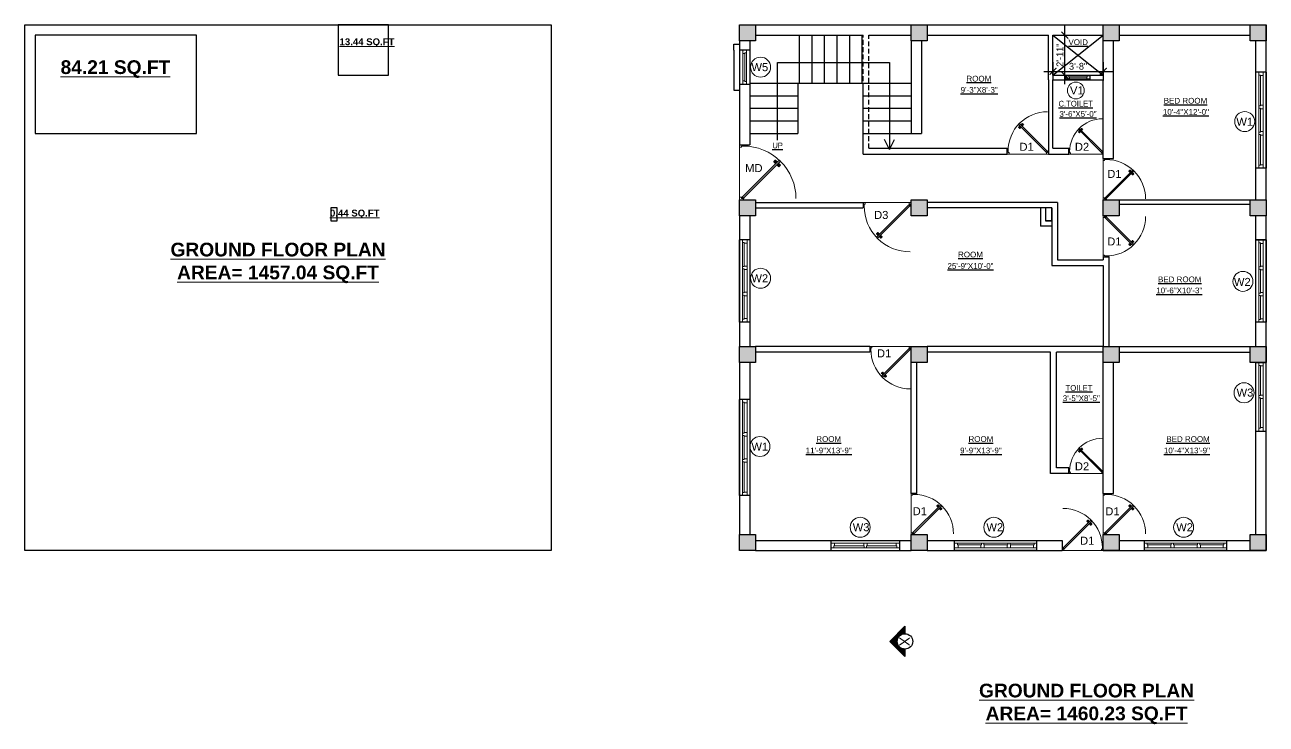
# Model space of a CAD drawing. Header units: inches. Extents: x 3672 to 10975, y -27382 to -746.
# Drawn here: x 7610 to 8696, y -23257 to -22646 of the extents above; entities that cross this region are included whole.
import ezdxf

# ---------------------------------------------------------------- set-up
doc = ezdxf.new("R2010")
doc.units = ezdxf.units.IN
doc.header["$LTSCALE"] = 17
doc.header["$MEASUREMENT"] = 0
doc.linetypes.add('21_FP_00$0$HIDDEN', pattern=[0.375, 0.25, -0.125])
for name, color, linetype, lineweight in [('25 BOT BAR', 12, 'Continuous', 25), ('DOOR & WIN', 1, 'Continuous', 25), ('OUTLINE', 1, 'Continuous', 25), ('PUERTAS', 7, 'Continuous', 9), ('TEXT', 231, 'Continuous', 20), ('WINDOW FRAME PLAN', 162, 'Continuous', 18)]:
    doc.layers.add(name, color=color, linetype=linetype, lineweight=lineweight)
doc.layers.add('A-Sect-Iden', color=111, linetype='Continuous')
doc.styles.add('ARCHITECTURE', font='stylu.ttf')
doc.styles.add('DIMTEXT', font='arial.ttf', dxfattribs={"height": 6})
doc.styles.add('HEADING', font='swissel.ttf')
doc.dimstyles.new('8 SCALE', dxfattribs={"dimscale": 0, "dimtxt": 6, "dimasz": 6, "dimexe": 8, "dimexo": 8, "dimgap": 1.25, "dimtad": 1, "dimdec": 0, "dimzin": 3, "dimdsep": 46, "dimlunit": 4, "dimtxsty": 'ARCHITECTURE', "dimblk": 'ARCHTICK', "dimcen": 8, "dimdle": 8, "dimclrd": 5, "dimclre": 5, "dimclrt": 7, "dimadec": 0, "dimazin": 0, "dimtfac": 0.75, "dimtdec": 0, "dimtix": 1, "dimtmove": 2, "dimatfit": 3, "dimldrblk": 'ARCHTICK', "dimfxl": 8, "dimfxlon": 1, "dimtolj": 1, "dimtzin": 0, "dimlwd": -1, "dimlwe": -1, "dimarcsym": 0})

# ---------------------------------------------------------------- blocks, each defined once
blk = doc.blocks.new('DFFDFD')
at = {"layer": 'DOOR & WIN'}
for p, q in [((-13646.8, -2252.3), (-13646.8, -2168.3)), ((-13637.8, -2168.3), (-13646.8, -2168.3)), ((-13637.8, -2168.3), (-13637.8, -2252.3)), ((-13637.8, -2252.3), (-13646.8, -2252.3)), ((-13637.8, -2252.3), (-13646.8, -2252.3))]:
    blk.add_line(p, q, dxfattribs=at)
at = {"layer": 'WINDOW FRAME PLAN'}
for p, q in [((-13644.3, -2168.3), (-13644.3, -2170.8)), ((-13644.3, -2249.8), (-13644.3, -2170.8)), ((-13644.3, -2170.8), (-13642.8, -2170.8)), ((-13642.8, -2170.8), (-13642.8, -2171.3)), ((-13640.3, -2168.3), (-13640.3, -2171.3)), ((-13642.8, -2171.3), (-13642.8, -2197.8)), ((-13642.8, -2171.3), (-13640.3, -2171.3)), ((-13640.3, -2171.3), (-13640.3, -2249.3)), ((-13644.3, -2197.8), (-13642.8, -2197.8)), ((-13644.3, -2199.8), (-13642.8, -2199.8)), ((-13642.8, -2197.3), (-13640.3, -2197.3)), ((-13642.8, -2199.8), (-13642.8, -2200.3)), ((-13642.8, -2199.8), (-13642.8, -2220.8)), ((-13642.8, -2200.3), (-13640.3, -2200.3)), ((-13644.3, -2220.8), (-13642.8, -2220.8)), ((-13644.3, -2222.8), (-13642.8, -2222.8)), ((-13642.8, -2220.3), (-13640.3, -2220.3)), ((-13642.8, -2220.8), (-13642.8, -2220.3)), ((-13642.8, -2222.8), (-13642.8, -2249.3)), ((-13642.8, -2223.3), (-13640.3, -2223.3)), ((-13644.3, -2252.3), (-13644.3, -2249.8)), ((-13644.3, -2249.8), (-13642.8, -2249.8)), ((-13642.8, -2249.3), (-13640.3, -2249.3)), ((-13642.8, -2249.8), (-13642.8, -2249.3)), ((-13640.3, -2252.3), (-13640.3, -2249.3))]:
    blk.add_line(p, q, dxfattribs=at)
blk = doc.blocks.new('3ft')
at = {"layer": 'PUERTAS', "color": 6}
for p, q in [((1, 2.5), (25.2, 26.7)), ((26, 25.9), (1.8, 1.6)), ((26, 25.9), (25.2, 26.7)), ((0, 2.4), (0, 0)), ((0.7, 2.4), (0, 2.4)), ((1.6, 0), (0, 0)), ((0.7, 1.5), (0.7, 2.4)), ((0.8, 1.5), (0.7, 1.5)), ((0.8, 1.5), (0.8, 2.4)), ((0.8, 1.2), (0.8, 1.5)), ((1.6, 1.2), (0.8, 1.2)), ((1.6, 1.8), (0.9, 2.5)), ((1.6, 1.9), (1, 2.5)), ((1.6, 1.9), (1.6, 1.8)), ((1.8, 1.6), (1.6, 1.8)), ((1.6, 0), (1.6, 1.2)), ((34.4, 0), (34.4, 1.2)), ((34.4, 1.2), (35.2, 1.2)), ((34.4, 0), (36, 0)), ((35.2, 1.2), (35.2, 2.4)), ((35.2, 2.4), (36, 2.4)), ((36, 0), (36, 2.4))]:
    blk.add_line(p, q, dxfattribs=at)
at = {"layer": 'PUERTAS', "color": 8}
for p, q in [((22.6, 24.9), (21.6, 25.7)), ((22.6, 25), (21.7, 25.7)), ((22.7, 25.1), (21.8, 25.9)), ((22.1, 26.3), (22, 26.1)), ((22.9, 25.2), (22, 26.1)), ((22.1, 26.3), (22.3, 26.4)), ((22.3, 26.4), (22.3, 26.4)), ((23.2, 25.5), (22.3, 26.4)), ((23.3, 25.7), (22.5, 26.6)), ((23.5, 25.8), (22.7, 26.8)), ((23.4, 25.8), (22.7, 26.7)), ((22.7, 24.3), (23, 24.8)), ((23, 25), (22.8, 25.1)), ((23, 25), (22.9, 25.2)), ((23, 25), (22.9, 25.1)), ((22.9, 24.5), (23.1, 24.9)), ((23.1, 25.1), (23, 25.2)), ((23.1, 24.8), (23.2, 25)), ((23.3, 25.3), (23.2, 25.4)), ((23.4, 25.4), (23.3, 25.6)), ((23.4, 25.4), (23.3, 25.5)), ((23.4, 25.4), (23.3, 25.5)), ((23.3, 24.9), (23.3, 25.1)), ((23.5, 25.1), (23.3, 25.1)), ((23.6, 25.3), (23.4, 25.2)), ((23.9, 25.5), (23.5, 25.3)), ((24.1, 25.7), (23.6, 25.4)), ((23.6, 23.4), (24.1, 23.7)), ((23.8, 23.6), (24.2, 23.8)), ((24.1, 23.8), (24.3, 23.9)), ((24.2, 24), (24.4, 24)), ((24.2, 23.3), (25, 22.3)), ((24.3, 23.7), (24.4, 23.6)), ((24.3, 23.7), (24.5, 23.6)), ((24.3, 23.6), (24.4, 23.5)), ((24.3, 23.3), (25.1, 22.4)), ((24.4, 24.2), (24.4, 24)), ((24.4, 23.8), (24.5, 23.7)), ((24.4, 23.4), (25.2, 22.5)), ((24.6, 24.3), (24.5, 24.1)), ((24.5, 23.6), (25.4, 22.7)), ((24.8, 24.6), (24.6, 24.2)), ((24.6, 24), (24.7, 23.9)), ((25, 24.8), (24.7, 24.3)), ((24.7, 24.1), (24.8, 23.9)), ((24.7, 24.1), (24.8, 24)), ((24.8, 24.1), (24.9, 24)), ((24.8, 23.8), (25.7, 23)), ((25, 24), (25.9, 23.2)), ((25.1, 24.2), (26.1, 23.4)), ((25.1, 24.1), (26, 23.3)), ((25.6, 22.8), (25.4, 22.7)), ((25.6, 22.8), (25.7, 23)), ((25.7, 23), (25.7, 23)), ((0, 0), (36, 0))]:
    blk.add_line(p, q, dxfattribs=at)
at = {"layer": 'PUERTAS', "color": 1}
for p, q in [((21.7, 25.8), (22.1, 26.3)), ((21.7, 25.7), (22.2, 26.2)), ((21.7, 25.8), (21.7, 25.8)), ((22.5, 25), (21.7, 25.6)), ((22.6, 26.7), (22.1, 26.3)), ((22.7, 26.7), (22.2, 26.2)), ((22.6, 26.7), (22.6, 26.7)), ((22.6, 25), (23, 25.4)), ((22.6, 24.3), (22.9, 24.7)), ((22.6, 24.1), (22.6, 24.1)), ((22.7, 25.1), (22.7, 25.1)), ((23.4, 25.9), (22.8, 26.7)), ((22.8, 25.1), (23.1, 25.3)), ((22.9, 25), (22.8, 25.1)), ((22.9, 24.9), (23.2, 25.2)), ((22.9, 24.8), (22.9, 24.8)), ((22.9, 24.7), (22.9, 24.7)), ((23.4, 25.8), (23, 25.4)), ((23.3, 25.6), (23.1, 25.3)), ((23.5, 25.5), (23.2, 25.2)), ((23.3, 25.7), (23.3, 25.7)), ((23.4, 25.5), (23.3, 25.6)), ((23.4, 23.3), (23.4, 23.3)), ((23.6, 25.5), (23.6, 25.5)), ((23.6, 23.3), (24, 23.6)), ((24.1, 25.8), (23.7, 25.5)), ((23.7, 25.5), (23.7, 25.5)), ((24, 23.6), (24, 23.6)), ((24.1, 23.6), (24.1, 23.6)), ((24.3, 25.8), (24.3, 25.8)), ((24.3, 23.6), (24.5, 23.9)), ((24.3, 23.3), (24.7, 23.7)), ((24.3, 23.6), (24.4, 23.5)), ((24.3, 23.2), (24.9, 22.4)), ((24.4, 23.5), (24.6, 23.8)), ((24.4, 23.4), (24.4, 23.4)), ((24.8, 24.1), (24.5, 23.9)), ((24.9, 24), (24.6, 23.8)), ((25.1, 24.1), (24.7, 23.7)), ((25.1, 24.8), (24.8, 24.4)), ((24.8, 24.4), (24.8, 24.4)), ((24.8, 24.3), (24.8, 24.3)), ((24.8, 24.1), (24.9, 24)), ((25, 24), (25, 24)), ((25, 22.4), (25.5, 22.9)), ((25.1, 25), (25.1, 25)), ((25.1, 22.4), (25.6, 22.8)), ((25.1, 22.4), (25.1, 22.4)), ((25.2, 24.1), (26, 23.5)), ((26, 23.4), (25.5, 22.9)), ((26, 23.3), (25.6, 22.8)), ((26, 23.3), (26, 23.3))]:
    blk.add_line(p, q, dxfattribs=at)
at = {"layer": 'PUERTAS', "color": 2}
for p, q in [((22, 26.1), (22, 26.1)), ((25.4, 22.7), (25.4, 22.7))]:
    blk.add_line(p, q, dxfattribs=at)
at = {"layer": 'PUERTAS', "color": 6}
for radius in [0.155, 0.0752]:
    blk.add_circle((0.8, 2.6), radius, dxfattribs=at)
blk.add_arc((0.8, 2.6), 34.4, 359.7285, 90.0333, dxfattribs=at)
at = {"layer": 'PUERTAS', "color": 1}
for centre, start, end in [((22.5, 25), 231.0764, 315), ((22.7, 24.2), 135, 225), ((22.7, 26.7), 38.9236, 135), ((22.8, 25.1), 225, 315), ((23, 24.9), 135, 219.7428), ((22.9, 24.8), 315, 39.7428), ((23.3, 25.6), 315, 45), ((23.4, 25.9), 315, 38.9236), ((23.5, 23.4), 225, 315), ((23.5, 25.4), 50.2572, 135), ((23.6, 25.5), 230.2572, 315), ((24.1, 23.6), 50.2572, 135), ((24.2, 25.7), 45, 135), ((24.2, 23.7), 230.2572, 315), ((24.3, 23.2), 135, 218.9236), ((24.4, 23.5), 135, 225), ((24.8, 24.3), 135, 219.7428), ((24.7, 24.2), 315, 39.7428), ((24.9, 24), 45, 135), ((25, 22.4), 218.9236, 315), ((25, 24.9), 315, 45), ((25.2, 24.1), 51.0764, 135), ((26, 23.4), 315, 51.0764)]:
    blk.add_arc(centre, 0.08, start, end, dxfattribs=at)
blk = doc.blocks.new('*U2796')
at = {"color": 3, "xscale": -1}
blk.add_blockref('3ft', (42, 0), dxfattribs=at)
blk = doc.blocks.new('ffddd')
at = {"layer": 'DOOR & WIN'}
for p, q in [((-13345.3, -2388.1), (-13345.3, -2316.1)), ((-13336.3, -2316.1), (-13345.3, -2316.1)), ((-13336.3, -2316.1), (-13336.3, -2388.1)), ((-13336.3, -2388.1), (-13345.3, -2388.1)), ((-13336.3, -2388.1), (-13345.3, -2388.1))]:
    blk.add_line(p, q, dxfattribs=at)
at = {"layer": 'WINDOW FRAME PLAN'}
for p, q in [((-13342.8, -2316.1), (-13342.8, -2318.6)), ((-13342.8, -2385.6), (-13342.8, -2318.6)), ((-13342.8, -2318.6), (-13341.3, -2318.6)), ((-13341.3, -2318.6), (-13341.3, -2319.1)), ((-13341.3, -2319.1), (-13341.3, -2339.6)), ((-13341.3, -2319.1), (-13338.8, -2319.1)), ((-13338.8, -2316.1), (-13338.8, -2319.1)), ((-13338.8, -2319.1), (-13338.8, -2385.1)), ((-13342.8, -2339.6), (-13341.3, -2339.6)), ((-13342.8, -2341.6), (-13341.3, -2341.6)), ((-13341.3, -2339.1), (-13338.8, -2339.1)), ((-13341.3, -2341.6), (-13341.3, -2342.1)), ((-13341.3, -2341.6), (-13341.3, -2362.6)), ((-13341.3, -2342.1), (-13338.8, -2342.1)), ((-13342.8, -2362.6), (-13341.3, -2362.6)), ((-13342.8, -2364.6), (-13341.3, -2364.6)), ((-13341.3, -2362.1), (-13338.8, -2362.1)), ((-13341.3, -2362.6), (-13341.3, -2362.1)), ((-13341.3, -2364.6), (-13341.3, -2385.6)), ((-13341.3, -2365.1), (-13338.8, -2365.1)), ((-13342.8, -2388.1), (-13342.8, -2385.6)), ((-13342.8, -2385.6), (-13341.3, -2385.6)), ((-13341.3, -2385.1), (-13338.8, -2385.1)), ((-13341.3, -2385.6), (-13341.3, -2385.1)), ((-13338.8, -2388.1), (-13338.8, -2385.1))]:
    blk.add_line(p, q, dxfattribs=at)
blk = doc.blocks.new('*U2797')
at = {"layer": 'PUERTAS', "color": 2}
for p, q in [((11.61, 30.24), (12.57, 31.2)), ((11.61, 30.24), (39.94, 1.92)), ((40.83, 2.94), (12.57, 31.2)), ((16.34, 30.46), (16.36, 30.48)), ((12.35, 26.47), (12.33, 26.45)), ((0, 0), (0, 2.8)), ((0.93, 2.8), (0, 2.8)), ((1.87, 0), (0, 0)), ((0.93, 1.4), (0.93, 2.8)), ((1.87, 1.4), (0.93, 1.4)), ((1.87, 0), (1.87, 1.4)), ((39.94, 1.92), (40.16, 2.14)), ((40.1, 2.21), (40.86, 2.97)), ((40.1, 2.21), (40.16, 2.14)), ((40.13, 0), (40.13, 1.4)), ((40.13, 1.4), (41.07, 1.4)), ((40.13, 0), (42, 0)), ((40.16, 2.14), (40.9, 2.88)), ((41.07, 1.77), (41.07, 2.81)), ((41.07, 1.4), (41.07, 1.77)), ((41.07, 1.77), (41.16, 1.77)), ((41.16, 1.77), (41.16, 2.85)), ((41.16, 2.8), (42, 2.8)), ((42, 2.8), (42, 0))]:
    blk.add_line(p, q, dxfattribs=at)
at = {"layer": 'PUERTAS', "color": 1}
for p, q in [((12.73, 29.12), (12.72, 29.11)), ((12.72, 28.98), (13.08, 28.44)), ((13.69, 30.08), (13.7, 30.09)), ((13.83, 30.09), (14.37, 29.73)), ((14.37, 29.73), (14.38, 29.72)), ((14.51, 29.72), (14.5, 29.72)), ((14.63, 29.71), (14.94, 29.41)), ((14.64, 30.23), (15.41, 31.18)), ((14.65, 30.11), (15.14, 29.61)), ((14.65, 29.7), (14.78, 29.83)), ((14.78, 29.98), (14.77, 29.97)), ((14.77, 29.84), (15.07, 29.54)), ((15.25, 29.1), (14.94, 29.41)), ((15.37, 29.24), (15.07, 29.54)), ((15.64, 29.12), (15.14, 29.61)), ((15.23, 29.11), (15.36, 29.24)), ((15.25, 28.97), (15.25, 28.97)), ((15.26, 28.84), (15.25, 28.84)), ((15.62, 28.3), (15.26, 28.84)), ((15.51, 29.24), (15.5, 29.24)), ((15.55, 31.19), (16.13, 30.6)), ((15.62, 31.12), (15.65, 31.15)), ((15.65, 31.15), (16.17, 30.63)), ((15.76, 29.11), (16.71, 29.88)), ((16.72, 30.01), (16.13, 30.6)), ((16.68, 30.12), (16.17, 30.63)), ((16.65, 30.09), (16.68, 30.12)), ((11.62, 27.26), (12.21, 26.67)), ((12.58, 28.16), (11.63, 27.4)), ((11.69, 27.19), (11.66, 27.15)), ((11.66, 27.15), (12.17, 26.64)), ((12.69, 26.12), (12.17, 26.64)), ((12.79, 26.09), (12.21, 26.67)), ((12.72, 26.16), (12.69, 26.12)), ((12.7, 28.16), (13.2, 27.66)), ((12.83, 28.03), (12.84, 28.04)), ((13.7, 27.04), (12.93, 26.09)), ((12.97, 28.04), (13.27, 27.74)), ((13.11, 28.16), (12.98, 28.03)), ((13.08, 28.44), (13.08, 28.43)), ((13.09, 28.3), (13.09, 28.3)), ((13.09, 28.17), (13.4, 27.87)), ((13.69, 27.17), (13.2, 27.66)), ((13.57, 27.43), (13.27, 27.74)), ((13.71, 27.56), (13.4, 27.87)), ((13.69, 27.57), (13.56, 27.44)), ((13.56, 27.3), (13.57, 27.3)), ((13.83, 27.55), (13.84, 27.56)), ((13.97, 27.54), (13.96, 27.55)), ((14.51, 27.19), (13.97, 27.54)), ((14.65, 27.2), (14.64, 27.19)), ((15.61, 28.15), (15.62, 28.16))]:
    blk.add_line(p, q, dxfattribs=at)
at = {"layer": 'PUERTAS', "color": 8}
for p, q in [((12.82, 28.9), (13.2, 28.3)), ((13.06, 28.65), (13.29, 28.21)), ((13.91, 29.99), (14.5, 29.61)), ((14.16, 29.74), (14.59, 29.52)), ((14.42, 29.48), (14.69, 29.42)), ((14.63, 30.14), (15.5, 31.21)), ((14.63, 29.27), (14.8, 29.31)), ((14.66, 29.69), (14.79, 29.82)), ((14.68, 29.66), (14.82, 29.79)), ((14.69, 30.07), (15.57, 31.16)), ((14.74, 29.6), (14.87, 29.73)), ((14.8, 29.09), (14.85, 29.26)), ((14.82, 29.94), (15.74, 30.99)), ((14.84, 29.51), (14.97, 29.64)), ((15.01, 28.89), (14.95, 29.16)), ((14.98, 29.77), (15.94, 30.79)), ((15.04, 29.3), (15.17, 29.43)), ((15.28, 28.62), (15.05, 29.06)), ((15.14, 29.21), (15.27, 29.34)), ((15.52, 28.37), (15.14, 28.97)), ((15.2, 29.15), (15.33, 29.28)), ((15.22, 29.12), (15.35, 29.25)), ((15.31, 29.45), (16.33, 30.41)), ((15.47, 29.29), (16.52, 30.21)), ((15.6, 29.16), (16.69, 30.04)), ((15.67, 29.09), (16.75, 29.96)), ((15.99, 30.81), (16.01, 30.83)), ((16.19, 30.65), (16.01, 30.83)), ((16.19, 30.65), (16.36, 30.48)), ((12.67, 28.18), (11.59, 27.31)), ((12.74, 28.12), (11.65, 27.23)), ((12.87, 27.99), (11.82, 27.06)), ((12, 26.81), (11.98, 26.79)), ((12.15, 26.62), (11.98, 26.79)), ((13.04, 27.82), (12.01, 26.87)), ((12.15, 26.62), (12.33, 26.45)), ((13.36, 27.5), (12.4, 26.48)), ((13.52, 27.34), (12.6, 26.28)), ((13.65, 27.21), (12.77, 26.11)), ((13.71, 27.14), (12.84, 26.06)), ((13.12, 28.15), (12.99, 28.02)), ((13.14, 28.12), (13.01, 27.99)), ((13.2, 28.06), (13.07, 27.93)), ((13.3, 27.97), (13.17, 27.84)), ((13.33, 28.39), (13.39, 28.12)), ((13.5, 27.76), (13.37, 27.63)), ((13.59, 27.67), (13.46, 27.54)), ((13.54, 28.18), (13.49, 28.01)), ((13.65, 27.61), (13.52, 27.48)), ((13.71, 28), (13.54, 27.96)), ((13.68, 27.58), (13.55, 27.45)), ((13.92, 27.79), (13.65, 27.86)), ((14.18, 27.53), (13.75, 27.76)), ((14.43, 27.28), (13.83, 27.67)), ((0, 0), (42, 0))]:
    blk.add_line(p, q, dxfattribs=at)
at = {"layer": 'PUERTAS', "color": 2}
for radius in [0.181, 0.0878]:
    blk.add_circle((41.04, 2.99), radius, dxfattribs=at)
at = {"layer": 'PUERTAS', "color": 8}
blk.add_arc((41.04, 2.99), 40.11, 89.96667, 180.27155, dxfattribs=at)
at = {"layer": 'PUERTAS', "color": 1}
for centre, start, end in [((12.79, 29.04), 135, 225), ((13.76, 30.02), 45, 135), ((14.44, 29.79), 225, 309.74275), ((14.57, 29.65), 45, 129.74275), ((14.71, 30.17), 141.07637, 225), ((14.84, 29.91), 135, 225), ((15.32, 28.91), 140.25725, 225), ((15.18, 29.03), 320.25725, 45), ((15.44, 29.3), 225, 315), ((15.48, 31.12), 45, 141.07637), ((15.7, 29.18), 225, 308.92363), ((11.69, 27.33), 128.92363, 225), ((12.63, 28.09), 45, 128.92363), ((12.86, 26.15), 225, 321.07637), ((12.9, 27.97), 45, 135), ((13.16, 28.24), 140.25725, 225), ((13.02, 28.36), 320.25725, 45), ((13.5, 27.37), 315, 45), ((13.62, 27.1), 321.07637, 45), ((13.77, 27.63), 225, 309.74275), ((13.9, 27.49), 45, 129.74275), ((14.58, 27.25), 225, 315), ((15.55, 28.23), 315, 45)]:
    blk.add_arc(centre, 0.0933, start, end, dxfattribs=at)
blk = doc.blocks.new('*U2798')
at = {"color": 3}
blk.add_blockref('3ft', (0, 0), dxfattribs=at)
blk = doc.blocks.new('2ft6in')
at = {"layer": 'PUERTAS', "color": 2}
for p, q in [((0.8, 2.1), (21, 22.3)), ((18.3, 21.8), (18.3, 21.8)), ((21.7, 21.6), (21, 22.3)), ((21.7, 21.6), (1.5, 1.4)), ((21.2, 18.9), (21.2, 18.9)), ((0, 2), (0, 0)), ((0.6, 2), (0, 2)), ((1.3, 0), (0, 0)), ((0.6, 1.3), (0.6, 2)), ((0.7, 1.3), (0.6, 1.3)), ((0.7, 1.3), (0.7, 2)), ((0.7, 1), (0.7, 1.3)), ((1.3, 1), (0.7, 1)), ((1.4, 1.6), (0.8, 2.1)), ((1.3, 1.5), (0.8, 2.1)), ((1.4, 1.6), (1.3, 1.5)), ((1.5, 1.4), (1.3, 1.5)), ((1.3, 0), (1.3, 1)), ((28.7, 0), (28.7, 1)), ((28.7, 1), (29.3, 1)), ((28.7, 0), (30, 0)), ((29.3, 1), (29.3, 2)), ((29.3, 2), (30, 2)), ((30, 0), (30, 2))]:
    blk.add_line(p, q, dxfattribs=at)
at = {"layer": 'PUERTAS', "color": 1}
for p, q in [((18.1, 21.5), (18.5, 21.9)), ((18.1, 21.4), (18.5, 21.9)), ((18.9, 22.3), (18.5, 21.9)), ((18.8, 22.2), (18.5, 21.9)), ((18.8, 22.2), (18.8, 22.2)), ((19.5, 21.6), (19, 22.3)), ((18.1, 21.5), (18.1, 21.5)), ((18.7, 20.8), (18.1, 21.3)), ((18.8, 20.8), (19.2, 21.2)), ((18.8, 20.2), (19.1, 20.6)), ((18.9, 20.1), (18.8, 20.1)), ((18.9, 20.9), (18.9, 20.9)), ((19, 20.9), (19.2, 21.1)), ((19.1, 20.8), (19, 20.9)), ((19.1, 20.8), (19.3, 21)), ((19.1, 20.7), (19.1, 20.7)), ((19.1, 20.6), (19.1, 20.6)), ((19.5, 21.5), (19.2, 21.2)), ((19.5, 21.3), (19.2, 21.1)), ((19.5, 21.2), (19.3, 21)), ((19.4, 21.4), (19.5, 21.4)), ((19.5, 21.2), (19.4, 21.3)), ((19.5, 19.4), (19.5, 19.4)), ((19.6, 21.2), (19.6, 21.2)), ((19.6, 19.4), (20, 19.7)), ((20.1, 21.5), (19.7, 21.2)), ((19.7, 21.2), (19.7, 21.2)), ((20, 19.7), (20, 19.7)), ((20.1, 19.7), (20.1, 19.7)), ((20.2, 21.5), (20.2, 21.5)), ((20.2, 19.7), (20.4, 19.9)), ((20.2, 19.4), (20.6, 19.8)), ((20.2, 19.7), (20.3, 19.6)), ((20.2, 19.3), (20.8, 18.6)), ((20.3, 19.6), (20.5, 19.8)), ((20.3, 19.5), (20.3, 19.5)), ((20.6, 20.1), (20.4, 19.9)), ((20.7, 20), (20.5, 19.8)), ((20.7, 20.2), (20.6, 20.2)), ((20.9, 20.1), (20.6, 19.8)), ((20.6, 20.1), (20.7, 20)), ((20.9, 20.7), (20.7, 20.3)), ((20.7, 20.3), (20.7, 20.3)), ((20.8, 20), (20.8, 20)), ((20.9, 20.8), (20.9, 20.8)), ((20.9, 18.6), (21.3, 19.1)), ((20.9, 18.7), (21.3, 19)), ((20.9, 18.7), (20.9, 18.7)), ((21, 20.1), (21.7, 19.6)), ((21.7, 19.5), (21.3, 19.1)), ((21.7, 19.4), (21.3, 19)), ((21.6, 19.4), (21.7, 19.4))]:
    blk.add_line(p, q, dxfattribs=at)
at = {"layer": 'PUERTAS', "color": 8}
for p, q in [((18.4, 21.9), (18.3, 21.8)), ((19.1, 21), (18.3, 21.7)), ((18.4, 21.9), (18.6, 22)), ((18.6, 22), (18.6, 22)), ((19.3, 21.3), (18.6, 22)), ((19.4, 21.4), (18.8, 22.1)), ((19.6, 21.5), (18.9, 22.3)), ((19.5, 21.5), (18.9, 22.3)), ((18.8, 20.8), (18, 21.4)), ((18.9, 20.8), (18.1, 21.5)), ((19, 20.9), (18.2, 21.6)), ((18.9, 20.3), (19.2, 20.7)), ((19.1, 20.8), (19, 20.9)), ((19.2, 20.9), (19.1, 21)), ((19.1, 20.8), (19.1, 20.9)), ((19.1, 20.4), (19.3, 20.8)), ((19.3, 20.9), (19.2, 21)), ((19.4, 21.1), (19.3, 21.2)), ((19.3, 20.6), (19.3, 20.8)), ((19.5, 21.2), (19.4, 21.3)), ((19.5, 21.2), (19.4, 21.3)), ((19.5, 21.1), (19.4, 21.2)), ((19.4, 20.8), (19.4, 20.9)), ((19.6, 20.9), (19.4, 20.9)), ((19.7, 21.1), (19.5, 21)), ((20.1, 21.4), (19.6, 21.1)), ((19.9, 21.2), (19.6, 21.1)), ((19.7, 19.5), (20.1, 19.8)), ((19.9, 19.7), (20.2, 19.8)), ((20.1, 19.9), (20.3, 19.9)), ((20.2, 20), (20.3, 20)), ((20.2, 19.7), (20.3, 19.6)), ((20.2, 19.7), (20.3, 19.6)), ((20.2, 19.4), (20.9, 18.7)), ((20.2, 19.4), (20.8, 18.6)), ((20.3, 20.1), (20.4, 20)), ((20.3, 19.8), (20.4, 19.7)), ((20.3, 19.5), (21, 18.8)), ((20.5, 20.3), (20.4, 20.1)), ((20.4, 19.8), (20.4, 19.7)), ((20.7, 20.5), (20.5, 20.2)), ((20.5, 20), (20.6, 19.9)), ((20.5, 19.6), (21.1, 18.9)), ((20.8, 20.6), (20.6, 20.2)), ((20.6, 20.1), (20.7, 20)), ((20.6, 20.1), (20.7, 20)), ((20.6, 20), (20.7, 20)), ((20.7, 19.9), (21.4, 19.2)), ((20.8, 20), (21.6, 19.3)), ((20.9, 20.1), (21.7, 19.5)), ((21, 20.1), (21.7, 19.5)), ((21.3, 19), (21.2, 18.9)), ((21.3, 19), (21.4, 19.1)), ((21.4, 19.2), (21.4, 19.1)), ((0, 0), (30, 0))]:
    blk.add_line(p, q, dxfattribs=at)
at = {"layer": 'PUERTAS', "color": 2}
for radius in [0.129, 0.0627]:
    blk.add_circle((0.7, 2.1), radius, dxfattribs=at)
at = {"layer": 'PUERTAS', "color": 8}
blk.add_arc((0.7, 2.1), 28.7, 359.7285, 90.0333, dxfattribs=at)
at = {"layer": 'PUERTAS', "color": 1}
for centre, start, end in [((18.9, 22.2), 38.9236, 135), ((18.8, 20.8), 231.0764, 315), ((18.9, 20.2), 135, 225), ((19, 20.9), 225, 315), ((19.2, 20.7), 135, 219.7428), ((19.1, 20.6), 315, 39.7428), ((19.5, 21.6), 315, 38.9236), ((19.4, 21.4), 315, 45), ((19.6, 21.2), 50.2572, 135), ((19.6, 19.5), 225, 315), ((19.7, 21.3), 230.2572, 315), ((20.1, 19.6), 50.2572, 135), ((20.2, 21.4), 45, 135), ((20.2, 19.7), 230.2572, 315), ((20.3, 19.4), 135, 218.9236), ((20.4, 19.5), 135, 225), ((20.7, 20.3), 135, 219.7428), ((20.6, 20.2), 315, 39.7428), ((20.8, 20), 45, 135), ((20.8, 18.7), 218.9236, 315), ((20.9, 20.7), 315, 45), ((21, 20.1), 51.0764, 135), ((21.7, 19.5), 315, 51.0764)]:
    blk.add_arc(centre, 0.0667, start, end, dxfattribs=at)
blk = doc.blocks.new('*U2794')
at = {"color": 3, "xscale": -1}
blk.add_blockref('2ft6in', (42, 0), dxfattribs=at)
blk = doc.blocks.new("5'")
at = {"layer": 'WINDOW FRAME PLAN'}
for p, q in [((10026.3, -7897.2), (10086.3, -7897.2)), ((10026.3, -7897.2), (10026.3, -7901.2)), ((10026.3, -7897.2), (10029.3, -7897.2)), ((10026.3, -7901.2), (10086.3, -7901.2)), ((10026.3, -7901.2), (10028.8, -7901.2)), ((10028.8, -7901.2), (10028.8, -7899.7)), ((10028.8, -7899.7), (10029.3, -7899.7)), ((10029.3, -7899.7), (10029.3, -7897.2)), ((10029.3, -7899.7), (10054.8, -7899.7)), ((10054.8, -7899.7), (10054.8, -7897.2)), ((10054.8, -7897.2), (10057.8, -7897.2)), ((10055.3, -7899.7), (10054.8, -7899.7)), ((10055.3, -7901.2), (10055.3, -7899.7)), ((10057.3, -7901.2), (10057.3, -7899.7)), ((10057.8, -7899.7), (10057.3, -7899.7)), ((10057.8, -7899.7), (10057.8, -7897.2)), ((10057.8, -7899.7), (10083.3, -7899.7)), ((10086.3, -7897.2), (10083.3, -7897.2)), ((10083.3, -7899.7), (10083.3, -7897.2)), ((10083.8, -7899.7), (10083.3, -7899.7)), ((10083.8, -7901.2), (10083.8, -7899.7)), ((10086.3, -7901.2), (10083.8, -7901.2)), ((10086.3, -7897.2), (10086.3, -7901.2))]:
    blk.add_line(p, q, dxfattribs=at)
blk = doc.blocks.new('_ArchTick')
at = {"color": 0, "linetype": 'ByBlock', "const_width": 0.15}
blk.add_lwpolyline([(-0.5, -0.5), (0.5, 0.5)], dxfattribs=at)
blk = doc.blocks.new('*D3158')
at = {"layer": '25 BOT BAR', "color": 5, "transparency": 16777216}
for p, q in [((8517.5, -22654.6), (8527.9, -22654.6)), ((8519.9, -22697.6), (8519.9, -22646.6)), ((8517.5, -22689.6), (8527.9, -22689.6))]:
    blk.add_line(p, q, dxfattribs=at)
at = {"layer": 'Defpoints', "color": 0, "transparency": 16777216}
for p in [(8509.5, -22654.6), (8519.9, -22654.6), (8509.5, -22689.6)]:
    blk.add_point(p, dxfattribs=at)
at = {"layer": '25 BOT BAR', "color": 5, "transparency": 16777216, "xscale": 6, "yscale": 6, "zscale": 6}
for p, rotation in [((8519.9, -22654.6), 90), ((8519.9, -22689.6), 270)]:
    blk.add_blockref('_ArchTick', p, dxfattribs=dict(at, rotation=rotation))
at = {"layer": '25 BOT BAR', "color": 7, "transparency": 16777216, "insert": (8515.6, -22672.1), "char_height": 6, "attachment_point": 5, "rotation": 90, "style": 'ARCHITECTURE'}
blk.add_mtext('\\A1;2\'-11"', dxfattribs=at)
blk = doc.blocks.new('*D3159')
at = {"layer": '25 BOT BAR', "color": 5, "transparency": 16777216}
for p, q in [((8509.5, -22678.3), (8509.5, -22694.3)), ((8553.5, -22678.3), (8553.5, -22694.3)), ((8501.5, -22686.3), (8561.5, -22686.3))]:
    blk.add_line(p, q, dxfattribs=at)
at = {"layer": 'Defpoints', "color": 0, "transparency": 16777216}
for p in [(8509.5, -22654.6), (8553.5, -22654.6), (8553.5, -22686.3)]:
    blk.add_point(p, dxfattribs=at)
at = {"layer": '25 BOT BAR', "color": 5, "transparency": 16777216, "xscale": 6, "yscale": 6, "zscale": 6, "rotation": 180}
blk.add_blockref('_ArchTick', (8509.5, -22686.3), dxfattribs=at)
at = {"layer": '25 BOT BAR', "color": 5, "transparency": 16777216, "xscale": 6, "yscale": 6, "zscale": 6}
blk.add_blockref('_ArchTick', (8553.5, -22686.3), dxfattribs=at)
at = {"layer": '25 BOT BAR', "color": 7, "transparency": 16777216, "insert": (8531.5, -22681.9), "char_height": 6, "attachment_point": 5, "style": 'ARCHITECTURE'}
blk.add_mtext('\\A1;3\'-8"', dxfattribs=at)

msp = doc.modelspace()

# ---------------------------------------------------------------- hatches: boundary and pattern name
at = {"layer": 'A-Sect-Iden', "ltscale": 0.5}
h = msp.add_hatch(dxfattribs=at)
h.set_pattern_fill('ANSI37', color=2, scale=5, style=0)
h.set_pattern_definition([(45, (-17468.99394, -29366.51846), (-0.441941738, 0.441941738), []), (135, (-17468.99394, -29366.51846), (-0.441941738, -0.441941738), [])])
h.paths.add_polyline_path([(8380.1, -23191.8), (8380.1, -23198.2), (8366.8, -23185), (8380.1, -23171.8), (8380.1, -23178.3, 1)])
at = {"layer": 'DOOR & WIN'}
h = msp.add_hatch(color=256, dxfattribs=at)
h.dxf.hatch_style = 1
h.paths.add_polyline_path([(8249.5, -22645.6), (8235.5, -22645.6), (8235.5, -22659.6), (8249.5, -22659.6)])
h = msp.add_hatch(color=256, dxfattribs=at)
h.dxf.hatch_style = 1
h.paths.add_polyline_path([(8399.5, -22645.6), (8385.5, -22645.6), (8385.5, -22659.6), (8399.5, -22659.6)])
h = msp.add_hatch(color=256, dxfattribs=at)
h.dxf.hatch_style = 1
h.paths.add_polyline_path([(8567.5, -22645.6), (8553.5, -22645.6), (8553.5, -22659.6), (8567.5, -22659.6)])
h = msp.add_hatch(color=256, dxfattribs=at)
h.dxf.hatch_style = 1
h.paths.add_polyline_path([(8696, -22645.6), (8682, -22645.6), (8682, -22659.6), (8696, -22659.6)])
h = msp.add_hatch(color=256, dxfattribs=at)
h.dxf.hatch_style = 1
h.paths.add_polyline_path([(8249.5, -22798.6), (8235.5, -22798.6), (8235.5, -22812.6), (8249.5, -22812.6)])
h = msp.add_hatch(color=256, dxfattribs=at)
h.dxf.hatch_style = 1
h.paths.add_polyline_path([(8399.5, -22798.6), (8385.5, -22798.6), (8385.5, -22812.6), (8399.5, -22812.6)])
h = msp.add_hatch(color=256, dxfattribs=at)
h.dxf.hatch_style = 1
h.paths.add_polyline_path([(8567.5, -22798.6), (8553.5, -22798.6), (8553.5, -22812.6), (8567.5, -22812.6)])
h = msp.add_hatch(color=256, dxfattribs=at)
h.dxf.hatch_style = 1
h.paths.add_polyline_path([(8696, -22798.6), (8682, -22798.6), (8682, -22812.6), (8696, -22812.6)])
h = msp.add_hatch(color=256, dxfattribs=at)
h.dxf.hatch_style = 1
h.paths.add_polyline_path([(8249.5, -22927.1), (8235.5, -22927.1), (8235.5, -22941.1), (8249.5, -22941.1)])
h = msp.add_hatch(color=256, dxfattribs=at)
h.dxf.hatch_style = 1
h.paths.add_polyline_path([(8399.5, -22927.1), (8385.5, -22927.1), (8385.5, -22941.1), (8399.5, -22941.1)])
h = msp.add_hatch(color=256, dxfattribs=at)
h.dxf.hatch_style = 1
h.paths.add_polyline_path([(8567.5, -22927.1), (8553.5, -22927.1), (8553.5, -22941.1), (8567.5, -22941.1)])
h = msp.add_hatch(color=256, dxfattribs=at)
h.dxf.hatch_style = 1
h.paths.add_polyline_path([(8696, -22927.1), (8682, -22927.1), (8682, -22941.1), (8696, -22941.1)])
h = msp.add_hatch(color=256, dxfattribs=at)
h.dxf.hatch_style = 1
h.paths.add_polyline_path([(8249.5, -23091.6), (8235.5, -23091.6), (8235.5, -23105.6), (8249.5, -23105.6)])
h = msp.add_hatch(color=256, dxfattribs=at)
h.dxf.hatch_style = 1
h.paths.add_polyline_path([(8399.5, -23091.6), (8385.5, -23091.6), (8385.5, -23105.6), (8399.5, -23105.6)])
h = msp.add_hatch(color=256, dxfattribs=at)
h.dxf.hatch_style = 1
h.paths.add_polyline_path([(8567.5, -23091.6), (8553.5, -23091.6), (8553.5, -23105.6), (8567.5, -23105.6)])
h = msp.add_hatch(color=256, dxfattribs=at)
h.dxf.hatch_style = 1
h.paths.add_polyline_path([(8696, -23091.6), (8682, -23091.6), (8682, -23105.6), (8696, -23105.6)])

# ---------------------------------------------------------------- linework, layer by layer
at = {"layer": '25 BOT BAR'}
for p, q in [((8249.5, -22645.6), (8385.5, -22645.6)), ((8249.5, -22654.6), (8343.5, -22654.6)), ((8287.5, -22654.6), (8287.5, -22696.6)), ((8298.5, -22654.6), (8298.5, -22696.6)), ((8309.5, -22654.6), (8309.5, -22696.6)), ((8320.5, -22654.6), (8320.5, -22696.6)), ((8331.5, -22654.6), (8331.5, -22696.6)), ((8342.5, -22654.6), (8342.5, -22696.6)), ((8348.5, -22654.6), (8385.5, -22654.6)), ((8505.5, -22693.6), (8505.5, -22654.6)), ((8509.5, -22689.6), (8553.5, -22654.6)), ((8509.5, -22654.6), (8553.5, -22689.6)), ((8230.5, -22667.6), (8230.5, -22662.6)), ((8230.5, -22662.6), (8235.5, -22662.6)), ((8230.5, -22667.6), (8230.5, -22697.6)), ((8235.5, -22659.6), (8235.5, -22678.7)), ((8235.5, -22667.6), (8235.5, -22697.6)), ((8244.5, -22667.6), (8235.5, -22667.6)), ((8244.5, -22659.6), (8244.5, -22750.6)), ((8385.5, -22659.6), (8385.5, -22740.6)), ((8394.5, -22659.6), (8394.5, -22740.6)), ((8268.5, -22746.4), (8268.5, -22678.6)), ((8268.5, -22678.6), (8366.5, -22678.6)), ((8366.5, -22678.6), (8366.5, -22754.7)), ((8521, -22693.6), (8521, -22689.6)), ((8542, -22693.6), (8542, -22689.6)), ((8230.5, -22697.6), (8230.5, -22702.6)), ((8235.5, -22697.6), (8235.5, -22750.6)), ((8235.5, -22697.6), (8244.5, -22697.6)), ((8244.5, -22696.6), (8286.5, -22696.6)), ((8286.5, -22696.6), (8286.5, -22740.6)), ((8286.5, -22696.6), (8343.5, -22696.6)), ((8341.5, -22696.6), (8385.5, -22696.6)), ((8343.5, -22758.6), (8343.5, -22696.6)), ((8230.5, -22702.6), (8235.5, -22702.6)), ((8244.5, -22707.6), (8286.5, -22707.6)), ((8343.5, -22707.6), (8385.5, -22707.6)), ((8244.5, -22718.6), (8286.5, -22718.6)), ((8343.5, -22718.6), (8385.5, -22718.6)), ((8244.5, -22729.6), (8286.5, -22729.6)), ((8343.5, -22729.6), (8385.5, -22729.6)), ((8244.5, -22740.6), (8286.5, -22740.6)), ((8343.5, -22740.6), (8385.5, -22740.6)), ((8385.5, -22740.6), (8394.5, -22740.6)), ((8235.5, -22750.6), (8244.5, -22750.6)), ((8348.5, -22753.6), (8469.5, -22753.6)), ((8366.5, -22754.7), (8362.1, -22745.9)), ((8366.5, -22754.7), (8370.9, -22745.9)), ((8469.5, -22758.6), (8469.5, -22753.6)), ((8509.5, -22753.6), (8523.5, -22753.6)), ((8523.5, -22758.6), (8523.5, -22753.6)), ((8343.5, -22758.6), (8469.5, -22758.6)), ((8505.5, -22758.6), (8523.5, -22758.6)), ((8553.5, -22762.6), (8562.5, -22762.6)), ((8249.5, -22801.1), (8343.5, -22801.1)), ((8249.5, -22805.6), (8343.5, -22805.6)), ((8343.5, -22801.1), (8343.5, -22805.6)), ((8513.5, -22801.1), (8399.5, -22801.1)), ((8508.5, -22805.6), (8399.5, -22805.6)), ((8498.5, -22805.6), (8498.5, -22821.6)), ((8503, -22805.6), (8503, -22817.1)), ((8508.5, -22805.6), (8508.5, -22856.1)), ((8513.5, -22801.1), (8513.5, -22851.1)), ((8235.5, -22812.6), (8235.5, -22927.1)), ((8244.5, -22812.6), (8244.5, -22927.1)), ((8508.5, -22817.1), (8503, -22817.1)), ((8508.5, -22821.6), (8498.5, -22821.6)), ((8513.5, -22851.1), (8553.5, -22851.1)), ((8553.5, -22848.6), (8553.5, -22851.1)), ((8553.5, -22848.6), (8558.5, -22848.6)), ((8558.5, -22848.6), (8558.5, -22927.1)), ((8508.5, -22856.1), (8553.5, -22856.1)), ((8553.5, -22856.1), (8553.5, -22927.1)), ((8349.5, -22927.1), (8249.5, -22927.1)), ((8349.5, -22927.1), (8349.5, -22932.1)), ((8553.5, -22927.1), (8399.5, -22927.1)), ((8567.5, -22927.1), (8682, -22927.1)), ((8349.5, -22932.1), (8249.5, -22932.1)), ((8507.5, -22932.1), (8399.5, -22932.1)), ((8553.5, -22932.1), (8512.5, -22932.1)), ((8567.5, -22932.1), (8682, -22932.1)), ((8235.5, -22941.1), (8235.5, -23091.6)), ((8244.5, -22941.1), (8244.5, -23091.6)), ((8385.5, -23055.6), (8385.5, -22941.1)), ((8390.5, -23055.6), (8390.5, -22941.1)), ((8687, -22941.1), (8696, -22941.1)), ((8687, -23001.1), (8696, -23001.1)), ((8523.5, -23033.1), (8512.5, -23033.1)), ((8523.5, -23038.1), (8523.5, -23033.1)), ((8523.5, -23038.1), (8507.5, -23038.1)), ((8390.5, -23055.6), (8385.5, -23055.6)), ((8553.5, -23055.6), (8562.5, -23055.6)), ((8249.5, -23096.6), (8385.5, -23096.6)), ((8315.5, -23105.6), (8315.5, -23096.6)), ((8375.5, -23105.6), (8375.5, -23096.6)), ((8517.5, -23096.6), (8517.5, -23105.6)), ((8249.5, -23105.6), (8385.5, -23105.6))]:
    msp.add_line(p, q, dxfattribs=at)
at = {"layer": '25 BOT BAR', "linetype": '21_FP_00$0$HIDDEN'}
for p, q in [((8343.5, -22758.6), (8343.5, -22654.6)), ((8348.5, -22753.6), (8348.5, -22654.6))]:
    msp.add_line(p, q, dxfattribs=at)
at = {"layer": '25 BOT BAR'}
for points in [[(8070.8, -23105.6), (7610.4, -23105.6), (7610.4, -22645.6), (8070.8, -22645.6)], [(7928.4, -22645.6), (7884.4, -22645.6), (7884.4, -22689.6), (7928.4, -22689.6)], [(7619.4, -22740.6), (7760.4, -22740.6), (7760.4, -22654.6), (7619.4, -22654.6)], [(7883.4, -22805.6), (7877.9, -22805.6), (7877.9, -22817.1), (7883.4, -22817.1)], [(8508.5, -22805.6), (8503, -22805.6), (8503, -22817.1), (8508.5, -22817.1)]]:
    msp.add_lwpolyline(points, close=True, dxfattribs=at)
at = {"layer": 'A-Sect-Iden', "ltscale": 0.5}
msp.add_lwpolyline([(8380.1, -23191.8), (8380.1, -23198.2), (8366.8, -23185), (8380.1, -23171.8), (8380.1, -23178.3)], dxfattribs=at)
msp.add_circle((8380.1, -23185), 6.75, dxfattribs=at)
at = {"layer": 'DOOR & WIN'}
for p, q in [((8385.5, -22645.6), (8696, -22645.6)), ((8696, -22798.6), (8696, -22645.6)), ((8399.5, -22654.6), (8505.5, -22654.6)), ((8509.5, -22654.6), (8553.5, -22654.6)), ((8567.5, -22654.6), (8682, -22654.6)), ((8687, -22798.6), (8687, -22659.6)), ((8509.5, -22689.6), (8553.5, -22689.6)), ((8505.5, -22693.6), (8505.5, -22758.6)), ((8509.5, -22693.6), (8553.5, -22693.6)), ((8567.5, -22798.6), (8682, -22798.6)), ((8567.5, -22802.6), (8682, -22802.6)), ((8687, -22927.1), (8687, -22812.6)), ((8696, -23105.6), (8696, -22812.6)), ((8507.5, -23038.1), (8507.5, -22932.1)), ((8512.5, -23033.1), (8512.5, -22932.1)), ((8553.5, -23055.6), (8553.5, -22941.1)), ((8562.5, -23055.6), (8562.5, -22941.1)), ((8687, -23091.6), (8687, -22941.1)), ((8399.5, -23096.6), (8517.5, -23096.6)), ((8567.5, -23096.6), (8682, -23096.6)), ((8399.5, -23105.6), (8517.5, -23105.6)), ((8553.5, -23105.6), (8696, -23105.6))]:
    msp.add_line(p, q, dxfattribs=at)
at = {"layer": 'OUTLINE'}
for p, q in [((8509.5, -22689.6), (8509.5, -22654.6)), ((8553.5, -22689.6), (8553.5, -22659.6)), ((8562.5, -22762.6), (8562.5, -22659.6)), ((8509.5, -22753.6), (8509.5, -22693.6)), ((8553.5, -22758.6), (8553.5, -22693.6)), ((8553.5, -22762.6), (8553.5, -22758.6)), ((8687, -22833.8), (8696, -22833.8))]:
    msp.add_line(p, q, dxfattribs=at)
for points in [[(8235.5, -22645.6), (8249.5, -22645.6), (8249.5, -22659.6), (8235.5, -22659.6)], [(8385.5, -22645.6), (8399.5, -22645.6), (8399.5, -22659.6), (8385.5, -22659.6)], [(8553.5, -22645.6), (8567.5, -22645.6), (8567.5, -22659.6), (8553.5, -22659.6)], [(8682, -22645.6), (8696, -22645.6), (8696, -22659.6), (8682, -22659.6)], [(8235.5, -22798.6), (8249.5, -22798.6), (8249.5, -22812.6), (8235.5, -22812.6)], [(8385.5, -22798.6), (8399.5, -22798.6), (8399.5, -22812.6), (8385.5, -22812.6)], [(8553.5, -22798.6), (8567.5, -22798.6), (8567.5, -22812.6), (8553.5, -22812.6)], [(8682, -22798.6), (8696, -22798.6), (8696, -22812.6), (8682, -22812.6)], [(8235.5, -22927.1), (8249.5, -22927.1), (8249.5, -22941.1), (8235.5, -22941.1)], [(8385.5, -22927.1), (8399.5, -22927.1), (8399.5, -22941.1), (8385.5, -22941.1)], [(8553.5, -22927.1), (8567.5, -22927.1), (8567.5, -22941.1), (8553.5, -22941.1)], [(8682, -22927.1), (8696, -22927.1), (8696, -22941.1), (8682, -22941.1)], [(8235.5, -23091.6), (8249.5, -23091.6), (8249.5, -23105.6), (8235.5, -23105.6)], [(8385.5, -23091.6), (8399.5, -23091.6), (8399.5, -23105.6), (8385.5, -23105.6)], [(8553.5, -23091.6), (8567.5, -23091.6), (8567.5, -23105.6), (8553.5, -23105.6)], [(8682, -23091.6), (8696, -23091.6), (8696, -23105.6), (8682, -23105.6)]]:
    msp.add_lwpolyline(points, close=True, dxfattribs=at)
at = {"layer": 'TEXT'}
for centre, radius in [((8253.8, -22682.6), 8.75), ((8529.5, -22703), 7.35), ((8677.2, -22730.2), 8.75), ((8253.8, -22867.3), 8.75), ((8675.7, -22870), 8.75), ((8676.6, -22967.5), 8.75), ((8253.3, -23014.5), 8.75), ((8340.9, -23085.2), 8.75), ((8457.8, -23085.2), 8.75), ((8623.8, -23085.2), 8.75)]:
    msp.add_circle(centre, radius, dxfattribs=at)
at = {"layer": 'WINDOW FRAME PLAN'}
for p, q in [((8238.3, -22667.6), (8238.3, -22670.6)), ((8241.6, -22667.6), (8241.6, -22670.1)), ((8238.3, -22670.6), (8238.3, -22694.6)), ((8240.1, -22670.6), (8238.3, -22670.6)), ((8240.1, -22695.1), (8240.1, -22670.1)), ((8240.1, -22670.1), (8240.1, -22670.6)), ((8241.6, -22670.1), (8240.1, -22670.1)), ((8241.6, -22670.1), (8241.6, -22695.1)), ((8240.1, -22694.6), (8238.3, -22694.6)), ((8238.3, -22697.6), (8238.3, -22694.6)), ((8240.1, -22695.1), (8240.1, -22694.6)), ((8241.6, -22695.1), (8240.1, -22695.1)), ((8241.6, -22697.6), (8241.6, -22695.1)), ((8521, -22690.3), (8542, -22690.3)), ((8521, -22690.3), (8523.5, -22690.3)), ((8521, -22692.8), (8542, -22692.8)), ((8521, -22692.8), (8524, -22692.8)), ((8523.5, -22690.3), (8523.5, -22691.3)), ((8523.5, -22691.3), (8524, -22691.3)), ((8524, -22691.3), (8539, -22691.3)), ((8524, -22691.3), (8524, -22692.8)), ((8539, -22691.3), (8539, -22692.8)), ((8539.5, -22691.3), (8539, -22691.3)), ((8542, -22692.8), (8539, -22692.8)), ((8542, -22690.3), (8539.5, -22690.3)), ((8539.5, -22690.3), (8539.5, -22691.3))]:
    msp.add_line(p, q, dxfattribs=at)

# ---------------------------------------------------------------- block references
at = {"layer": '25 BOT BAR', "rotation": 270}
msp.add_blockref("5'", (16590.7, -12914.7), dxfattribs=at)
at = {"layer": '25 BOT BAR'}
msp.add_blockref("5'", (-1710.8, -15201.8), dxfattribs=at)
at = {"layer": 'DOOR & WIN', "xscale": -1}
for name, p in [('*U2798', (8505.5, -22758.6)), ('*U2796', (8559.5, -23105.6))]:
    msp.add_blockref(name, p, dxfattribs=at)
at = {"layer": 'DOOR & WIN'}
for p in [(8511.5, -22758.6), (8511.5, -23038.1)]:
    msp.add_blockref('*U2794', p, dxfattribs=at)
at = {"layer": 'DOOR & WIN', "xscale": 1.14285714, "yscale": 1.14285714, "zscale": 1.14285714, "rotation": 270}
msp.add_blockref('*U2797', (8235.5, -22750.6), dxfattribs=at)
at = {"layer": 'DOOR & WIN', "rotation": 270}
for p in [(8553.5, -22756.6), (8553.5, -23049.6)]:
    msp.add_blockref('*U2796', p, dxfattribs=at)
at = {"layer": 'DOOR & WIN', "xscale": -1}
for name, p, rotation in [('*U2797', (8343.5, -22801.1), 180), ('*U2796', (8553.5, -22854.6), 270), ('*U2796', (8343.5, -22927.1), 180), ('*U2798', (8385.5, -23091.6), 270)]:
    msp.add_blockref(name, p, dxfattribs=dict(at, rotation=rotation))
at = {"layer": 'OUTLINE'}
for name, p in [('DFFDFD', (22333.8, -20518.7)), ('ffddd', (21580.8, -20517.5)), ('ffddd', (22032.3, -20517.7)), ('DFFDFD', (21882.3, -20805))]:
    msp.add_blockref(name, p, dxfattribs=at)
at = {"layer": 'OUTLINE', "rotation": 270}
for p in [(10811.6, -36441.9), (10977.6, -36441.9)]:
    msp.add_blockref('ffddd', p, dxfattribs=at)

# ---------------------------------------------------------------- texts
at = {"layer": 'A-Sect-Iden', "ltscale": 0.5, "insert": (8379.6, -23185.1), "char_height": 9, "width": 12.25, "attachment_point": 5, "rotation": 269.8551, "style": 'HEADING'}
msp.add_mtext('X', dxfattribs=at)
at = {"layer": 'DOOR & WIN', "char_height": 5, "attachment_point": 5}
for s, insert in [('{\\fArial TUR|b0|i0|c0|p34;\\L\\C7;VOID}', (8531.6, -22660.8)), ('{\\fArial TUR|b0|i0|c0|p34;\\L\\C7;9\'-3"X8\'-3"}', (8445, -22702.5)), ('{\\fArial TUR|b0|i0|c0|p34;\\L\\C7;ROOM}', (8444.7, -22692.7)), ('{\\fArial TUR|b0|i0|c0|p34;\\L\\C7;BED ROOM}', (8625.4, -22712)), ('{\\L\\C7;C.TOILET}', (8529.4, -22714.6)), ('{\\fArial TUR|b0|i0|c0|p34;\\L\\C7;3\'-6"X5\'-0"}', (8531.4, -22723.6)), ('{\\fArial TUR|b0|i0|c0|p34;\\L\\C7;10\'-4"X12\'-0"}', (8625.8, -22721.8)), ('{\\L\\C7;UP}', (8268.7, -22751.2)), ('{\\fArial TUR|b0|i0|c162|p34;\\L\\C7;ROOM}', (8437.4, -22846.6)), ('{\\fArial TUR|b0|i0|c0|p34;\\L\\C7;25\'-9"X10\'-0"}', (8437.4, -22856.6)), ('{\\fArial TUR|b0|i0|c0|p34;\\L\\C7;BED ROOM}', (8620.4, -22868.3)), ('{\\fArial TUR|b0|i0|c0|p34;\\L\\C7;10\'-6"X10\'-3"}', (8620, -22878)), ('{\\L\\C7;TOILET}', (8532.3, -22963.3)), ('{\\fArial TUR|b0|i0|c0|p34;\\L\\C7;3\'-5"X8\'-5"}', (8534.3, -22972.3)), ('{\\fArial TUR|b0|i0|c162|p34;\\L\\C7;ROOM}', (8313.4, -23008)), ('{\\fArial TUR|b0|i0|c162|p34;\\L\\C7;ROOM}', (8446.5, -23008)), ('{\\fArial TUR|b0|i0|c162|p34;\\L\\C7; \\fArial TUR|b0|i0|c0|p34;BED \\fArial TUR|b0|i0|c162|p34;ROOM}', (8626.7, -23008)), ('{\\fArial TUR|b0|i0|c0|p34;\\L\\C7;11\'-9"X13\'-9"}', (8313.4, -23018)), ('{\\fArial TUR|b0|i0|c0|p34;\\L\\C7;9\'-9"X13\'-9"}', (8446.5, -23018)), ('{\\fArial TUR|b0|i0|c0|p34;\\L\\C7;10\'-4"X13\'-9"}', (8626.7, -23018))]:
    msp.add_mtext(s, dxfattribs=dict(at, insert=insert))
at = {"layer": 'TEXT', "style": 'DIMTEXT'}
for s, p in [('W5', (8245.8, -22686.1)), ('W2', (8245.8, -22870.8)), ('W1', (8245.8, -23018.1))]:
    msp.add_text(s, height=7, rotation=360, dxfattribs=at).set_placement(p)
for s, p in [('V1', (8524.4, -22706.5)), ('W1', (8669.9, -22733.9)), ('D1', (8480.2, -22755.8)), ('D2', (8528.7, -22755.8)), ('MD', (8240.3, -22774.4)), ('D1', (8557, -22779.5)), ('D3', (8353.1, -22815.4)), ('D1', (8557, -22838.6)), ('W2', (8667.8, -22874)), ('D1', (8355.6, -22936.5)), ('W3', (8670.1, -22970.8)), ('D2', (8528.7, -23035.3)), ('D1', (8386.8, -23074.6)), ('D1', (8555.3, -23074.7)), ('W3', (8334.4, -23088.6)), ('W2', (8451.3, -23088.6)), ('W2', (8617.3, -23088.6)), ('D1', (8533.2, -23100.4))]:
    msp.add_text(s, height=7, dxfattribs=at).set_placement(p)
at = {"layer": 'TEXT', "width": 396.298, "attachment_point": 2}
for s, insert, char_height in [('{\\fArial|b1|i0|c0|p34;\\L13.44 SQ.FT}', (7909.6, -22657.4), 6), ('{\\fArial|b1|i0|c0|p34;\\L84.21 SQ.FT}', (7689.6, -22676.6), 12), ('{\\fArial|b1|i0|c0|p34;\\L0.44 SQ.FT}', (7898.9, -22807.3), 6), ('{\\fArial|b1|i0|c0|p34;\\LGROUND FLOOR PLAN \\PAREA= 1457.04 SQ.FT}', (7831.8, -22836.2), 12), ('{\\fArial|b1|i0|c0|p34;\\LGROUND FLOOR PLAN \\PAREA= 1460.23 SQ.FT}', (8538.9, -23222), 12)]:
    msp.add_mtext(s, dxfattribs=dict(at, insert=insert, char_height=char_height))

# ---------------------------------------------------------------- dimensions: what is measured, and where the dimension line sits
at = {"layer": '25 BOT BAR'}
dim = msp.add_linear_dim(base=(8553.5, -22686.3), p1=(8509.5, -22654.6), p2=(8553.5, -22654.6), dimstyle='8 SCALE', override={"dimscale": 1}, dxfattribs=at)
dim.commit()
dim.dimension.update_dxf_attribs({"geometry": '*D3159', "text_midpoint": (8531.5, -22681.9)})
dim = msp.add_linear_dim(base=(8519.9, -22654.6), p1=(8509.5, -22689.6), p2=(8509.5, -22654.6), angle=90, dimstyle='8 SCALE', override={"dimscale": 1}, dxfattribs=at)
dim.commit()
dim.dimension.update_dxf_attribs({"geometry": '*D3158', "text_midpoint": (8515.6, -22672.1)})

doc.saveas('drawing.dxf')
